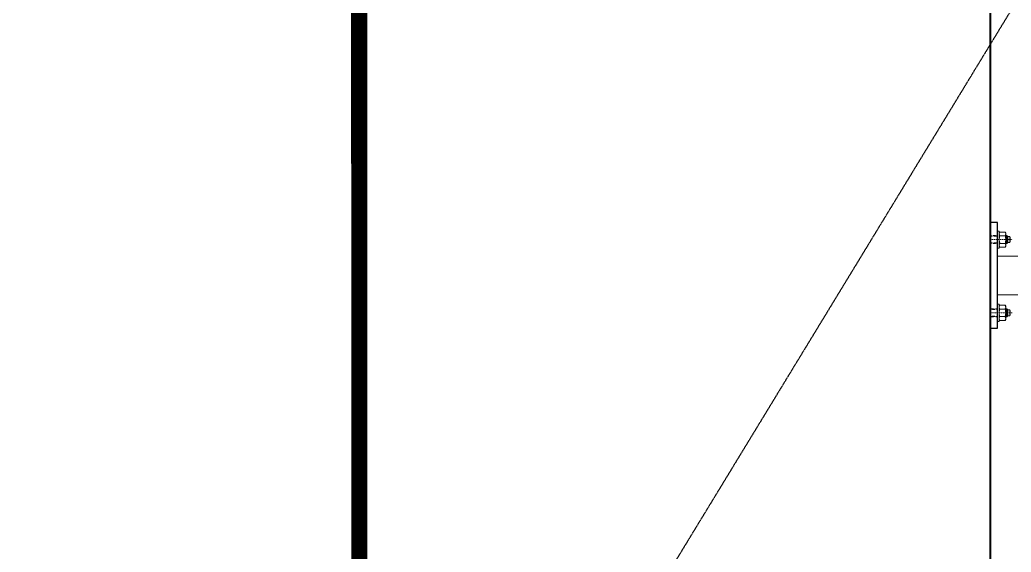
# Model space of a CAD drawing. Header units: centimetres. Extents: x -6122352 to 6876996, y -1694241 to 2592194.
# Drawn here: x 214733 to 215964, y -31740 to -31079 of the extents above; entities that cross this region are included whole.
import ezdxf
from ezdxf.xclip import XClip

# ---------------------------------------------------------------- set-up
doc = ezdxf.new("R2010")
doc.units = ezdxf.units.CM
doc.header["$MEASUREMENT"] = 0
doc.header["$XCLIPFRAME"] = 2
for name, pattern in [('AXIS2', [28.574999999999996, 19.05, -3.174999999999999, 3.174999999999999, -3.174999999999999]), ('DASHED2', [0.375, 0.25, -0.125]), ('HIDDEN', [0.375, 0.25, -0.125]), ('XR-AR-END-SETTING OUT PLAN$0$23585-XR-AR-END-GROUND FLOOR$0$XR-END-GROUND FLOOR PLAN$0$xf_6a1$0$DASHED', [0.75, 0.5, -0.25]), ('XR-Master Plan MONTE CARLO$0$XREF-ROADS LAYOUT PLAN$0$PROPOSED INTERNAL ROAD - Option 01$0$Future road$0$DASHED2', [0.375, 0.25, -0.125])]:
    doc.linetypes.add(name, pattern=pattern)
for name, color, linetype in [('00-XREF', 7, 'Continuous'), ('@MI-REF LAYER', 7, 'Continuous'), ('B_TH_4', 7, 'Continuous'), ('G-HATCH-COL-WALL', 7, 'Continuous')]:
    doc.layers.add(name, color=color, linetype=linetype)
for name, color, linetype, lineweight in [('@ Foundations', 4, 'DASHED2', 50), ('A-FLOR-XREF', 7, 'Continuous', 9), ('A-GRID2', 224, 'AXIS2', 0), ('HARDWARE', 1, 'Continuous', 15), ('XR-AR-END-SETTING OUT PLAN$0$23585-XR-AR-END-GROUND FLOOR$0$A-EQUP-KITN-PLAN', 202, 'Continuous', 9), ('XR-AR-END-SETTING OUT PLAN$0$23585-XR-AR-END-GROUND FLOOR$0$A-GLAZ-SILL', 8, 'Continuous', 5), ('XR-AR-END-SETTING OUT PLAN$0$23585-XR-AR-END-GROUND FLOOR$0$A-GLAZ-WNDO', 232, 'Continuous', 9), ('XR-AR-END-SETTING OUT PLAN$0$23585-XR-AR-END-GROUND FLOOR$0$A-WALL', 7, 'Continuous', 30), ('XR-AR-END-SETTING OUT PLAN$0$23585-XR-AR-END-GROUND FLOOR$0$S-COLS', 51, 'Continuous', 40), ('XR-AR-END-SETTING OUT PLAN$0$23585-XR-AR-END-GROUND FLOOR$0$S-COLS-PATT', 8, 'Continuous', 5)]:
    doc.layers.add(name, color=color, linetype=linetype, lineweight=lineweight)
doc.styles.get("Standard").update_dxf_attribs({"font": 'arial.ttf'})
doc.dimstyles.new('LEADER', dxfattribs={"dimtxt": 0.18, "dimasz": 0.25, "dimexe": 0.18, "dimexo": 0.0625, "dimgap": 0.09, "dimtad": 0, "dimtih": 1, "dimtoh": 1, "dimdec": 4, "dimzin": 0, "dimdsep": 46, "dimtxsty": 'Standard', "dimblk": 'DOT', "dimcen": 0.09, "dimadec": 0, "dimazin": 0, "dimtfac": 1, "dimtdec": 4, "dimtofl": 0, "dimtmove": 0, "dimatfit": 3, "dimldrblk": 'DOT', "dimfxl": 1, "dimtolj": 1, "dimtzin": 0, "dimarcsym": 0})

# ---------------------------------------------------------------- blocks, each defined once
blk = doc.blocks.new('XR-AR-END-SETTING OUT PLAN$0$23585-XR-AR-END-GROUND FLOOR$0$XR-END-GROUND FLOOR PLAN$0$A$C69996ABC')
at = {"layer": 'XR-AR-END-SETTING OUT PLAN$0$23585-XR-AR-END-GROUND FLOOR$0$A-GLAZ-SILL'}
blk.add_line((0.2499999770720933, 0.9999993968456202), (0.249999977072207, 0.0999993968456252), dxfattribs=at)
at = {"layer": 'XR-AR-END-SETTING OUT PLAN$0$23585-XR-AR-END-GROUND FLOOR$0$A-GLAZ-WNDO'}
for p, q in [((-2.292778056300904e-08, 0.9999993968456202), (-2.292778056300904e-08, 0.9499993968456231)), ((0.2499999770720933, 0.9999993968456202), (-2.292778056300904e-08, 0.9999993968456202)), ((0.1499999770722127, 0.9499993968456231), (0.1499999770722127, 0.9999993968456202)), ((0.1499999770722109, 0.999999396845622), (0.1499999770722127, 0.09999939684562342)), ((-2.292778056300904e-08, 0.9499993968456231), (0.1499999770722127, 0.9499993968456231)), ((-2.292778056300904e-08, 0.9499993968456231), (-2.292778056300904e-08, 0.1499993968456224)), ((0.1499999770722127, 0.1499993968456224), (-2.292778056300904e-08, 0.1499993968456224)), ((-2.292787470992153e-08, 0.09999939684561099), (-2.292787470992153e-08, 0.1499993968456099)), ((0.1499999770722127, 0.0999993968456252), (0.1499999770722127, 0.1499993968456224)), ((0.249999977072207, 0.0999993968456252), (-2.292778056300904e-08, 0.0999993968456252))]:
    blk.add_line(p, q, dxfattribs=at)
blk.add_lwpolyline([(-2.292779299750691e-08, 0.9499993968456231), (-2.292779299750691e-08, 0.1499993968456224), (0.04999997707220416, 0.1499993968456224), (0.04999997707220416, 0.9499993968456231)], close=True, dxfattribs=at)
blk.add_lwpolyline([(0.04999997707215442, 0.0999993968456181), (-2.292784451185526e-08, 0.0999993968456181)], dxfattribs=at)
blk = doc.blocks.new('XR-AR-END-SETTING OUT PLAN$0$23585-XR-AR-END-GROUND FLOOR$0$A$C75a8815d')
at = {"layer": 'XR-AR-END-SETTING OUT PLAN$0$23585-XR-AR-END-GROUND FLOOR$0$S-COLS', "color": 252, "lineweight": 30}
blk.add_lwpolyline([(-0.02568697929382324, 8599.999128341675), (-0.02568745613098145, 7599.999128580093), (249.974312543869, 7599.999128341675), (249.9743130207062, 8599.999128341675)], close=True, dxfattribs=at)
blk = doc.blocks.new('XR-AR-END-SETTING OUT PLAN')
at = {"layer": 'XR-AR-END-SETTING OUT PLAN$0$23585-XR-AR-END-GROUND FLOOR$0$A-EQUP-KITN-PLAN', "color": 8, "linetype": 'XR-AR-END-SETTING OUT PLAN$0$23585-XR-AR-END-GROUND FLOOR$0$XR-END-GROUND FLOOR PLAN$0$xf_6a1$0$DASHED'}
for p, q in [((3650.110123351216, 12899.99910211563), (3650.107762530446, 13849.9988026619)), ((3250.108286634088, 12899.99910211563), (3650.110123351216, 12899.99910211563))]:
    blk.add_line(p, q, dxfattribs=at)
at = {"layer": 'XR-AR-END-SETTING OUT PLAN$0$23585-XR-AR-END-GROUND FLOOR$0$A-EQUP-KITN-PLAN', "color": 8}
for p in [(3850.109238997102, 11100.00033140182), (5650.107139065862, 13149.99880218506)]:
    blk.add_line(p, (3850.107901349664, 13149.99880361557), dxfattribs=at)
at = {"layer": 'XR-AR-END-SETTING OUT PLAN$0$23585-XR-AR-END-GROUND FLOOR$0$A-WALL', "color": 8}
blk.add_lwpolyline([(3000.102068737149, 12899.99910259247), (3250.103869214654, 12899.99910211563), (3250.103198900819, 13749.9988026619), (3250.102675631642, 14849.99877595901), (3000.10211391747, 14849.99877595901)], close=True, dxfattribs=at)
at = {"color": 8, "xscale": 1000.000000000001, "yscale": 1000.000000000001, "zscale": 1000.000000000001}
blk.add_blockref('XR-AR-END-SETTING OUT PLAN$0$23585-XR-AR-END-GROUND FLOOR$0$XR-END-GROUND FLOOR PLAN$0$A$C69996ABC', (3000.101009145379, 11899.99970579147), dxfattribs=at)
at = {"layer": 'XR-AR-END-SETTING OUT PLAN$0$23585-XR-AR-END-GROUND FLOOR$0$S-COLS-PATT', "color": 8}
blk.add_blockref('XR-AR-END-SETTING OUT PLAN$0$23585-XR-AR-END-GROUND FLOOR$0$A$C75a8815d', (3000.129344239831, 5499.998310089111), dxfattribs=at)
blk = doc.blocks.new('A$Cbc1183fc')
at = {"layer": 'HARDWARE', "linetype": 'XR-Master Plan MONTE CARLO$0$XREF-ROADS LAYOUT PLAN$0$PROPOSED INTERNAL ROAD - Option 01$0$Future road$0$DASHED2', "ltscale": 0.1}
blk.add_hatch(color=251, dxfattribs=at).paths.add_polyline_path([(2.908533192181494, 4.222381891624536), (1.010416953300592, 4.222381891566329), (1.010416953417007, 14.22390712378547), (2.908533192181494, 14.22390712378547)])
at = {"layer": 'A-GRID2', "color": 251, "linetype": 'XR-Master Plan MONTE CARLO$0$XREF-ROADS LAYOUT PLAN$0$PROPOSED INTERNAL ROAD - Option 01$0$Future road$0$DASHED2', "ltscale": 0.5}
blk.add_line((-47.00038027530536, 9.223144508025143), (106.9078582695802, 9.223144508025143), dxfattribs=at)
at = {"layer": 'HARDWARE', "color": 7, "ltscale": 0.1}
for p, q in [((-44.05500552407466, 12.84869740443537), (-44.68010085099377, 12.22360207769088)), ((-44.05500552407466, 12.84869740443537), (-44.05500552407466, 5.597591611498501)), ((-44.05500552407466, 12.84869740443537), (-41.80466234614141, 12.84869740443537)), ((-40.36631799908355, 14.22390712378547), (-41.80466234614141, 12.78556277696043)), ((-41.80466234614141, 5.660726239264477), (-41.80466234614141, 12.78556277696043)), ((-41.32521423057187, 13.26501089252997), (-39.11612734466325, 13.26501089252997)), ((-40.36631799908355, 4.222381891566329), (-40.36631799908355, 14.22390712378547)), ((-39.11612734466325, 14.22390712378547), (-40.36631799908355, 14.22390712378547)), ((-39.11612734466325, 17.34938375896309), (-38.38891594466986, 18.60895084269578)), ((-39.11612734466325, 17.34938375896309), (-39.11612734466325, 1.096905256097671)), ((-31.71709949325304, 18.60895084269578), (-38.38891594466986, 18.60895084269578)), ((-31.71709949325304, 13.91604767570971), (-38.38891594466986, 13.91604767570971)), ((-30.98988809355069, 17.34938375896309), (-31.71709949325304, 18.60895084269578)), ((-30.98988809355069, 19.84976506739622), (-30.98988809355069, -1.403476052044425)), ((-28.98958304652479, 19.84976506739622), (-30.98988809355069, 19.84976506739622)), ((-28.98958304652479, 19.84976506739622), (-28.98958304652479, -1.403476052044425)), ((-44.68010085099377, 6.222686938242987), (-44.68010085099377, 12.22360207769088)), ((-44.68010085099377, 6.222686938242987), (-44.05500552407466, 5.597591611498501)), ((-44.05500552407466, 5.597591611498501), (-41.80466234614141, 5.597591611498501)), ((-40.36631799908355, 4.222381891566329), (-41.80466234614141, 5.660726239264477)), ((-41.32521423057187, 5.181278123403899), (-39.11612734466325, 5.181278123403899)), ((-39.11612734466325, 4.222381891566329), (-40.36631799908355, 4.222381891566329)), ((-39.11612734466325, 1.096905256097671), (-38.38891594466986, -0.1626618276932277)), ((-31.71709949325304, 4.530241340224165), (-38.38891594466986, 4.530241340224165)), ((-30.98988809355069, 1.096905256097671), (-31.71709949325304, -0.1626618276932277)), ((-31.71709949325304, -0.1626618276932277), (-38.38891594466986, -0.1626618276932277)), ((-28.98958304652479, -1.403476052044425), (-30.98988809355069, -1.403476052044425))]:
    blk.add_line(p, q, dxfattribs=at)
at = {"layer": 'HARDWARE', "color": 251, "linetype": 'XR-Master Plan MONTE CARLO$0$XREF-ROADS LAYOUT PLAN$0$PROPOSED INTERNAL ROAD - Option 01$0$Future road$0$DASHED2', "ltscale": 0.1}
for p, q in [((72.75557183974888, 14.22390712378547), (-28.98958304652479, 14.22390712378547)), ((-28.98958304652479, 13.26501089252997), (1.010416953475215, 13.26501089252997)), ((1.010416953475215, 14.22390712378547), (1.010416953475215, 4.222381891566329)), ((72.75557183974888, 4.222381891566329), (72.75557183974888, 14.22390712378547)), ((77.89883993775584, 12.99673248000909), (73.13906532223336, 12.99673248000909)), ((87.31861020310316, 14.69050327996956), (77.89883993775584, 14.25454929738771)), ((77.89883993775584, 11.55062444781652), (77.89883993775584, 14.2545868033194)), ((77.89883993775584, 14.16024741646834), (77.89883993775584, 4.286041599465534)), ((87.43754709063796, 14.80005748727126), (87.4771506304387, 15.10707930783974)), ((89.37730540370103, 14.86197943036677), (87.4771506304387, 15.10707930783974)), ((88.48233517084736, 13.79382903676014), (88.40547594963573, 15.45451979286736)), ((92.38743944931775, 14.92510155693162), (89.4962622950552, 14.79129365098197)), ((92.45013651053887, 12.50725783529924), (91.2960905188811, 12.14092696976149)), ((92.38743944931775, 14.92510155693162), (92.49885143950814, 15.43394165439531)), ((92.55657524225535, 14.18667644646484), (92.38743944931775, 14.92510155693162)), ((93.64979320799466, 12.87235101213446), (92.45013651053887, 12.50725783529924)), ((92.55657524225535, 14.18667644646484), (92.49885143950814, 15.43394165439531)), ((93.39265149418497, 14.97162115009269), (92.49885143950814, 15.43394165439531)), ((95.53774987155339, 15.07089879049454), (93.39265149418497, 14.97162115009269)), ((94.780859445862, 13.36900175112532), (93.64979320799466, 12.87235101213446)), ((95.58035636960994, 14.2579248114489), (94.780859445862, 13.36900175112532)), ((95.58035636960994, 14.2579248114489), (95.53774987155339, 15.07089879049454)), ((99.51018816855503, 14.2231445076759), (95.55813798075542, 14.2231445076759)), ((95.78166081814561, 4.223144507675897), (95.78166081814561, 14.2231445076759)), ((99.51018816855503, 14.2231445076759), (99.51018816855503, 4.223144507675897)), ((99.51018816855503, 14.2231445076759), (101.0104169534752, 12.72291572275572)), ((101.0104169534752, 12.72291572275572), (101.0104169534752, 5.723373293178156)), ((-28.98958304652479, 5.181278123403899), (1.010416953475215, 5.181278123403899)), ((72.75557183974888, 4.222381891566329), (-28.98958304652479, 4.222381891566329)), ((77.89883993775584, 5.449569037242327), (73.13906532223336, 5.449569037242327)), ((79.57415167271392, 11.63842533819843), (77.89883993775584, 11.55062444781652)), ((79.57415167271392, 10.41553884814493), (77.89883993775584, 10.50332723610336)), ((90.42035696917446, 3.629816524975467), (77.89883993775584, 4.286041599465534)), ((89.94517450395506, 5.982975382183213), (87.21389923489187, 6.126122211862821)), ((91.2960905188811, 12.14092696976149), (87.53484942938667, 11.94380940945121)), ((87.61943982954836, 6.104868971277028), (88.60430127097061, 6.871373362664599)), ((88.51878447993658, 5.239612018805929), (87.61943982954836, 6.104868971277028)), ((91.54596987529658, 9.904885973141063), (87.72365947323851, 10.105204021791)), ((88.63406080874847, 7.439234961464535), (88.49653483601287, 4.81505977519555)), ((89.5036446704762, 6.006116410484537), (88.51878447993658, 5.239612018805929)), ((88.60430127097061, 6.871373362664599), (89.5036446704762, 6.006116410484537)), ((92.96129321167246, 9.492273050069343), (91.54596987529658, 9.904885973141063)), ((92.76186779944692, 8.090846832608804), (92.58651480817934, 4.744911576795857)), ((94.39027488173451, 9.027764712343924), (92.96129321167246, 9.492273050069343)), ((93.52420280541992, 3.855013367603533), (94.4000251184334, 4.175437232188415)), ((95.44022499938728, 8.025586879928596), (94.39027488173451, 9.027764712343924)), ((94.4000251184334, 4.175437232188415), (95.14445989456726, 4.796581957198214)), ((99.51018816855503, 4.223144507675897), (94.48030861187726, 4.223144507675897)), ((95.14445989456726, 4.796581957198214), (95.58906519698212, 5.635622410394717)), ((95.70576424361207, 6.581304127234034), (95.44022499938728, 8.025586879928596)), ((95.58906519698212, 5.635622410394717), (95.70576424361207, 6.581304127234034)), ((101.0104169534752, 5.723373293178156), (99.51018816855503, 4.223144507675897))]:
    blk.add_line(p, q, dxfattribs=at)
at = {"layer": 'HARDWARE', "color": 7, "ltscale": 0.1}
for centre, radius, start, end in [((-34.96694084443152, 16.26250551029807), 4.149186500949668, 145.5615300131429, 214.438469986857), ((-23.61019831587328, 9.223144507792313), 15.50592840411255, 162.3830300116464, 197.6169699883536), ((-35.13907465746161, 16.26250551029807), 4.149186500949668, 325.5615300131429, 34.43846901578785), ((-46.49581712350482, 9.223144507792313), 15.50592840411255, 342.3830300116463, 17.61696900850052), ((-34.96694084443152, 2.183796006895136), 4.149186500949668, 145.5615300131429, 214.438469986857), ((-35.13907465746161, 2.183796006895136), 4.149186500949668, 325.5615300131429, 34.43846901578785)]:
    blk.add_arc(centre, radius, start, end, dxfattribs=at)
at = {"layer": 'HARDWARE', "color": 251, "linetype": 'XR-Master Plan MONTE CARLO$0$XREF-ROADS LAYOUT PLAN$0$PROPOSED INTERNAL ROAD - Option 01$0$Future road$0$DASHED2', "ltscale": 0.1}
for centre, radius, start, end in [((73.13906532136025, 13.38021596067119), 0.3834940703464925, 180, 270), ((87.3127943155705, 14.81615994236199), 0.1257860573740003, 272.6498300045417, 352.6498329959001), ((88.11186367354821, 21.01901837886544), 6.360934167473221, 263.7923700016446, 281.5072999921803), ((89.49044765718281, 14.91693781095091), 0.1257860573740003, 205.9098599996503, 272.6498300045417), ((89.5532334826421, 18.22342955146451), 5.031442169940947, 306.6492599996699, 319.7369400049474), ((73.13906532136025, 5.066073054389562), 0.3834940703464925, 90, 180), ((79.48170132358791, 11.02698209305527), 0.6183947677033078, 278.597939997401, 81.40205939544926), ((87.8244660954224, 11.04454727156553), 0.944741635601313, 107.8518299985358, 263.874750001431), ((91.0746554993093, 16.1145954534295), 12.5019065407724, 267.0000099984271, 281.2992799952244), ((103.0011480393587, 5.87665916926926), 10.47594583176023, 167.7980399877807, 186.2019600094219), ((91.50133056694176, 6.479338577250019), 2.045942006160019, 302.0330500080299, 51.96694999488927)]:
    blk.add_arc(centre, radius, start, end, dxfattribs=at)
blk = doc.blocks.new('A$Ce8294b64')
at = {"layer": 'G-HATCH-COL-WALL'}
h = blk.add_hatch(dxfattribs=at)
h.set_pattern_fill('ANSI31', color=1, angle=-180)
h.set_pattern_definition([(224.9999999999997, (514377.9856902729, 2792684.258597666), (0.08838834764831767, -0.08838834764831849), [])])
h.paths.add_polyline_path([(181.9881294774241, 205.7581931389868), (181.9881294774241, 201.7581931389868), (131.9881294774241, 201.7581931389868), (131.9881294774241, 205.7581931389868)])
h = blk.add_hatch(dxfattribs=at)
h.set_pattern_fill('ANSI31', color=1, angle=-180)
h.set_pattern_definition([(224.9999999999999, (87727.86580790632, 154293.1558632633), (0.0883883476483184, -0.08838834764831849), [])])
h.paths.add_polyline_path([(425.9516046088538, 201.7581931389868), (425.9516046093195, 205.7581931389868), (375.9516046093195, 205.7581931389868), (375.9516046093195, 201.7581931389868)])
h = blk.add_hatch(dxfattribs=at)
h.set_pattern_fill('ANSI31', color=1, angle=-135)
h.set_pattern_definition([(270, (-1611104.543122334, 2338274.30322408), (0.1249999999999993, -6.335847910278488e-16), [])])
h.paths.add_polyline_path([(-115.5359028750681, 102.3425361735281), (-112.707475749834, 99.51410904910881), (-148.0628148094402, 64.15876998979365), (-150.8912419346743, 66.98719711432932)])
h = blk.add_hatch(dxfattribs=at)
h.set_pattern_fill('ANSI31', color=1, angle=-90.00000000000001)
h.set_pattern_definition([(315, (-2792731.507303426, 514016.4557539099), (0.08838834764831846, 0.08838834764831843), [])])
h.paths.add_polyline_path([(-253.0068988991552, -179.5418068611179), (-249.0068988991552, -179.5418068611179), (-249.0068988991552, -229.5418068611179), (-253.0068988991552, -229.5418068610015)])
h = blk.add_hatch(dxfattribs=at)
h.set_pattern_fill('ANSI31', color=1, angle=-44.99999999999999)
h.set_pattern_definition([(360, (-2338322.851929822, -1611465.078030313), (7.847327871527068e-17, 0.1249999999999999), [])])
h.paths.add_polyline_path([(-150.8912419342087, -476.0708108367398), (-148.0628148094402, -473.2423837120296), (-112.707475749834, -508.5977227713447), (-115.5359028746025, -511.4261498959968)])
h = blk.add_hatch(dxfattribs=at)
h.set_pattern_fill('ANSI31', color=1, angle=2.544443745170813e-14)
h.set_pattern_definition([(44.99999999999994, (-514065.0044596778, -2793090.97261426), (-0.0883883476483182, 0.0883883476483184), [])])
h.paths.add_polyline_path([(130.9931011008448, -612.4722097327176), (130.9931011008448, -608.4722097327176), (180.9931011008448, -608.4722097327176), (180.9931011008448, -612.4722097327176)])
h = blk.add_hatch(dxfattribs=at)
h.set_pattern_fill('ANSI31', color=1, angle=-180)
h.set_pattern_definition([(224.9999999999999, (87727.86580790632, 154295.4558632633), (0.0883883476483184, -0.08838834764831849), [])])
h.paths.add_polyline_path([(425.9516046088538, -608.2418068610132), (425.9516046093195, -612.2418068610132), (375.9516046093195, -612.2418068610132), (375.9516046093195, -608.2418068610132)])
at = {"color": 1}
for p, q in [((626.0195874855272, 93.45819313905668), (602.0195874855272, 93.45819313905668)), ((790.9565762332059, 93.45819313888205), (632.0195874855272, 93.45819313905668)), ((626.0195874855272, 69.45819313894026), (632.0195874855272, 69.45819313894026)), ((585.5195874855272, 52.02976808103267), (585.5195874855272, -460.8133818031056)), ((618.5195874855272, 52.02976808103267), (618.5195874855272, -460.8133818031056)), ((790.9565762332059, 45.45819313882384), (618.7665554545238, 45.45819313876564)), ((791.0218745744205, -454.2418068608968), (618.5195874855272, -454.2418068608968)), ((625.9078791709035, -478.2418068610132), (632.0195874855272, -478.2418068610132)), ((626.0195874855272, -502.2418068610714), (602.0195874855272, -502.2418068610714)), ((791.0218745744205, -502.241806860955), (632.0195874855272, -502.2418068610714))]:
    blk.add_line(p, q, dxfattribs=at)
for points in [[(181.9881294774241, 205.7581931389868), (181.9881294774241, 201.7581931389868), (131.9881294774241, 201.7581931389868), (131.9881294774241, 205.7581931389868)], [(425.9516046093195, 205.7581931389868), (425.9516046088538, 201.7581931389868), (375.9516046093195, 201.7581931389868), (375.9516046093195, 205.7581931389868)], [(-115.5359028750681, 102.3425361735281), (-112.707475749834, 99.51410904910881), (-148.0628148094402, 64.15876998979365), (-150.8912419346743, 66.98719711432932)], [(-253.0068988991552, -179.5418068611179), (-249.0068988991552, -179.5418068611179), (-249.0068988991552, -229.5418068611179), (-253.0068988991552, -229.5418068610015)], [(-150.8912419342087, -476.0708108367398), (-148.0628148094402, -473.2423837120296), (-112.707475749834, -508.5977227713447), (-115.5359028746025, -511.4261498959968)], [(130.9931011008448, -612.4722097327176), (130.9931011008448, -608.4722097327176), (180.9931011008448, -608.4722097327176), (180.9931011008448, -612.4722097327176)], [(425.9516046093195, -612.2418068610132), (425.9516046088538, -608.2418068610132), (375.9516046093195, -608.2418068610132), (375.9516046093195, -612.2418068610132)]]:
    blk.add_lwpolyline(points, close=True, dxfattribs=at)
for centre in [(602.0195874855272, 69.45819313894026), (602.0195874855272, -478.2418068610132)]:
    blk.add_circle(centre, 24, dxfattribs=at)
at = {"layer": '00-XREF', "color": 1, "flags": 128}
for points in [[(632.0195874855272, 69.45819313894026), (632.0195874855272, 201.733335086843), (423.9516046093195, 201.7581931389868), (156.9881294774241, 201.7581931389868, 0.9999999999999999), (156.9881294774241, -608.2418068610132), (424.5661017889506, -608.2418068610132), (632.0195874855272, -608.2418068610132), (632.0195874855272, -478.241806860955)], [(626.0195874855272, 69.45819313894026), (626.0195874855272, 195.7581931392197), (420.686456619238, 195.7581931389868), (156.9881294774241, 195.7581931389868, 1), (156.9881294774241, -602.2418068610132), (421.3009537988692, -602.2418068610132), (626.0195874855272, -602.2418068610132), (626.0195874855272, -478.0449050011812)]]:
    blk.add_lwpolyline(points, format="xyb", dxfattribs=at)
at = {"layer": '00-XREF', "color": 1}
for points in [[(800.9565762332059, 3.952243700157851), (800.9565762332059, 134.9641425777227), (790.9565762332059, 134.9641425777227), (790.9565762332059, 3.952243700157851)], [(801.0218745744205, -543.7477562997956), (801.0218745744205, -412.7358574222308), (791.0218745744205, -412.7358574222308), (791.0218745744205, -543.7477562997956)]]:
    blk.add_lwpolyline(points, close=True, dxfattribs=at)
at = {"color": 1, "xscale": -1, "rotation": 180}
for p in [(819.9461592797306, 125.5012669930293), (819.9461592797306, 33.17538820783375), (820.0114576209453, -422.4563273322419), (819.9461592797306, -513.4682262098067)]:
    blk.add_blockref('A$Cbc1183fc', p, dxfattribs=at)
blk = doc.blocks.new('A$Cbed221a8')
at = {"linetype": 'HIDDEN'}
for points in [[(1628.049929336663, 12751.20762750876), (1629.948045575544, 12751.20762750882), (1629.948045575427, 12741.2061022766), (1628.049929336663, 12741.2061022766)], [(1628.115227677878, 12660.1957286312), (1630.013343916758, 12660.19572863125), (1630.013343916642, 12650.19420339903), (1628.115227677878, 12650.19420339903)]]:
    blk.add_hatch(color=1, dxfattribs=at).paths.add_polyline_path(points)
at = {"color": 1, "linetype": 'HIDDEN'}
for p, q in [((1659.948045575369, 12735.58024433299), (1659.948045575369, 12756.83348545243)), ((1659.948045575369, 12756.83348545243), (1661.948350622395, 12756.83348545243)), ((1661.948350622395, 12735.58024433299), (1661.948350622395, 12756.83348545243)), ((1661.948350622395, 12754.33310414429), (1662.675562022097, 12755.59267122808)), ((1662.675562022097, 12755.59267122808), (1669.347378473514, 12755.59267122808)), ((1670.074589873508, 12754.33310414429), (1669.347378473514, 12755.59267122808)), ((1670.074589873508, 12738.08062564142), (1670.074589873508, 12754.33310414429)), ((1529.948045575369, 12749.70663610721), (1531.448274360289, 12751.20686489271)), ((1529.948045575369, 12742.70709367763), (1529.948045575369, 12749.70663610721)), ((1531.448274360289, 12741.20686489271), (1529.948045575369, 12742.70709367763)), ((1531.448274360289, 12741.20686489271), (1531.448274360289, 12751.20686489271)), ((1531.448274360289, 12751.20686489271), (1536.478153916967, 12751.20686489271)), ((1531.448274360289, 12741.20686489271), (1535.400324548089, 12741.20686489271)), ((1535.176801710699, 12751.20686489271), (1535.176801710699, 12741.20686489271)), ((1535.369397331862, 12749.79438698999), (1535.252698285232, 12748.84870527315)), ((1535.252698285232, 12748.84870527315), (1535.518237529457, 12747.40442252046)), ((1535.814002634277, 12750.63342744319), (1535.369397331862, 12749.79438698999)), ((1535.378106159234, 12741.17208458894), (1536.177603082982, 12742.06100764926)), ((1535.378106159234, 12741.17208458894), (1535.420712657291, 12740.35911060989)), ((1535.518237529457, 12747.40442252046), (1536.56818764711, 12746.40224468804)), ((1536.558437410411, 12751.2545721682), (1535.814002634277, 12750.63342744319)), ((1536.177603082982, 12742.06100764926), (1537.30866932085, 12742.55765838825)), ((1537.434259723424, 12751.57499603278), (1536.558437410411, 12751.2545721682)), ((1536.56818764711, 12746.40224468804), (1537.997169317172, 12745.93773635032)), ((1537.30866932085, 12742.55765838825), (1538.508326018306, 12742.92275156509)), ((1537.997169317172, 12745.93773635032), (1539.412492653548, 12745.52512342724)), ((1538.196594729397, 12747.33916256778), (1538.371947720665, 12750.68509782359)), ((1538.401887286589, 12741.24333295392), (1538.459611089336, 12739.99606774599)), ((1538.401887286589, 12741.24333295392), (1538.571023079527, 12740.50490784345)), ((1538.508326018306, 12742.92275156509), (1539.662372009963, 12743.28908243062)), ((1539.412492653548, 12745.52512342724), (1543.234803055606, 12745.32480537859)), ((1539.662372009963, 12743.28908243062), (1543.423613099458, 12743.48619999093)), ((1540.53810555967, 12751.80019287541), (1553.059622591089, 12751.14396780092)), ((1541.013288024889, 12749.4470340182), (1543.744563293953, 12749.30388718852)), ((1541.454817858368, 12749.4238929899), (1542.439678048908, 12750.19039738158)), ((1542.354161257874, 12748.55863603772), (1541.454817858368, 12749.4238929899)), ((1542.324401720096, 12747.99077443892), (1542.461927692832, 12750.61494962519)), ((1543.339022699296, 12749.32514042911), (1542.354161257874, 12748.55863603772)), ((1542.439678048908, 12750.19039738158), (1543.339022699296, 12749.32514042911)), ((1542.476127357997, 12741.63618036362), (1542.552986579209, 12739.97548960752)), ((1543.639852325741, 12740.73950612042), (1553.059622591089, 12741.175460103)), ((1551.38431085613, 12745.01447055224), (1553.059622591089, 12744.92668216428)), ((1551.38431085613, 12743.79158406219), (1553.059622591089, 12743.87938495257)), ((1553.059622591089, 12741.26976198392), (1553.059622591089, 12751.14396780092)), ((1553.059622591089, 12749.98044036314), (1557.819397206611, 12749.98044036314)), ((1553.059622591089, 12743.87938495257), (1553.059622591089, 12741.17542259707)), ((1553.059622591089, 12742.43327692038), (1557.819397206611, 12742.43327692038)), ((1558.202890689096, 12751.20762750882), (1659.948045575369, 12751.20762750882)), ((1558.202890689096, 12751.20762750882), (1558.202890689096, 12741.2061022766)), ((1558.202890689096, 12741.2061022766), (1659.948045575369, 12741.2061022766)), ((1629.948045575369, 12741.2061022766), (1629.948045575369, 12751.20762750882)), ((1659.948045575369, 12750.24873127698), (1629.948045575369, 12750.24873127698)), ((1659.948045575369, 12742.16499850785), (1629.948045575369, 12742.16499850785)), ((1662.675562022097, 12750.89976806016), (1669.347378473514, 12750.89976806016)), ((1662.675562022097, 12741.51396172468), (1669.347378473514, 12741.51396172468)), ((1670.074589873508, 12751.20762750882), (1671.324780527928, 12751.20762750882)), ((1672.283676759416, 12750.24873127698), (1670.074589873508, 12750.24873127698)), ((1672.283676759416, 12742.16499850785), (1670.074589873508, 12742.16499850785)), ((1670.074589873508, 12741.2061022766), (1671.324780527928, 12741.2061022766)), ((1671.324780527928, 12751.20762750882), (1671.324780527928, 12741.2061022766)), ((1671.324780527928, 12751.20762750882), (1672.763124874986, 12749.76928316112)), ((1671.324780527928, 12741.2061022766), (1672.763124874986, 12742.64444662342)), ((1675.013468052919, 12749.83241778889), (1672.763124874986, 12749.83241778889)), ((1672.763124874986, 12749.76928316112), (1672.763124874986, 12742.64444662342)), ((1675.013468052919, 12742.58131199595), (1672.763124874986, 12742.58131199595)), ((1675.013468052919, 12742.58131199595), (1675.013468052919, 12749.83241778889)), ((1675.638563379838, 12749.20732246214), (1675.013468052919, 12749.83241778889)), ((1675.013468052919, 12742.58131199595), (1675.638563379838, 12743.20640732269)), ((1675.638563379838, 12749.20732246214), (1675.638563379838, 12743.20640732269)), ((1535.420712657291, 12740.35911060989), (1537.565811034659, 12740.45838825029)), ((1537.565811034659, 12740.45838825029), (1538.459611089336, 12739.99606774599)), ((1538.571023079527, 12740.50490784345), (1538.459611089336, 12739.99606774599)), ((1538.571023079527, 12740.50490784345), (1541.462200233789, 12740.6387157494)), ((1541.581157125143, 12740.56802997002), (1543.481311898406, 12740.32293009254)), ((1543.520915438206, 12740.62995191311), (1543.481311898406, 12740.32293009254)), ((1659.948045575369, 12735.58024433299), (1661.948350622395, 12735.58024433299)), ((1661.948350622395, 12738.08062564142), (1662.675562022097, 12736.82105855769)), ((1662.675562022097, 12736.82105855769), (1669.347378473514, 12736.82105855769)), ((1670.074589873508, 12738.08062564142), (1669.347378473514, 12736.82105855769)), ((1678.024141145364, 12655.19496601479), (1524.115902600479, 12655.19496601479)), ((1530.013343916584, 12658.69473722964), (1531.513572701504, 12660.19496601514)), ((1530.013343916584, 12651.69519480006), (1530.013343916584, 12658.69473722964)), ((1531.513572701504, 12650.19496601514), (1531.513572701504, 12660.19496601514)), ((1531.513572701504, 12660.19496601514), (1536.543452258182, 12660.19496601514)), ((1535.242100051913, 12660.19496601514), (1535.242100051913, 12650.19496601514)), ((1535.434695673077, 12658.78248811243), (1535.317996626447, 12657.83680639559)), ((1535.317996626447, 12657.83680639559), (1535.583535870672, 12656.39252364289)), ((1535.879300975492, 12659.62152856562), (1535.434695673077, 12658.78248811243)), ((1535.583535870672, 12656.39252364289), (1536.633485988325, 12655.39034581048)), ((1536.623735751626, 12660.24267329063), (1535.879300975492, 12659.62152856562)), ((1537.499558064639, 12660.56309715522), (1536.623735751626, 12660.24267329063)), ((1536.633485988325, 12655.39034581048), (1538.062467658387, 12654.92583747275)), ((1538.062467658387, 12654.92583747275), (1539.477790994762, 12654.51322454968)), ((1538.261893070612, 12656.32726369021), (1538.43724606188, 12659.67319894602)), ((1540.603403900885, 12660.78829399784), (1553.124920932303, 12660.13206892335)), ((1541.078586366104, 12658.43513514064), (1543.809861635167, 12658.29198831096)), ((1541.520116199583, 12658.41199411234), (1542.504976390122, 12659.17849850401)), ((1542.419459599088, 12657.54673716016), (1541.520116199583, 12658.41199411234)), ((1542.389700061311, 12656.97887556136), (1542.527226034046, 12659.60305074762)), ((1543.404321040511, 12658.31324155154), (1542.419459599088, 12657.54673716016)), ((1542.504976390122, 12659.17849850401), (1543.404321040511, 12658.31324155154)), ((1553.124920932303, 12650.25786310635), (1553.124920932303, 12660.13206892335)), ((1553.124920932303, 12658.96854148558), (1557.884695547826, 12658.96854148558)), ((1558.26818903031, 12660.19572863125), (1660.013343916584, 12660.19572863125)), ((1558.26818903031, 12660.19572863125), (1558.26818903031, 12650.19420339903)), ((1630.013343916584, 12650.19420339903), (1630.013343916584, 12660.19572863125)), ((1660.013343916584, 12659.23683239942), (1630.013343916584, 12659.23683239942)), ((1660.013343916584, 12644.56834545542), (1660.013343916584, 12665.82158657486)), ((1660.013343916584, 12665.82158657486), (1662.01364896361, 12665.82158657486)), ((1662.01364896361, 12644.56834545542), (1662.01364896361, 12665.82158657486)), ((1662.01364896361, 12663.32120526672), (1662.740860363312, 12664.58077235051)), ((1662.740860363312, 12664.58077235051), (1669.412676814729, 12664.58077235051)), ((1662.740860363312, 12659.8878691826), (1669.412676814729, 12659.8878691826)), ((1670.139888214722, 12663.32120526672), (1669.412676814729, 12664.58077235051)), ((1670.139888214722, 12647.06872676386), (1670.139888214722, 12663.32120526672)), ((1670.139888214722, 12660.19572863125), (1671.390078869143, 12660.19572863125)), ((1672.348975100631, 12659.23683239942), (1670.139888214722, 12659.23683239942)), ((1671.390078869143, 12660.19572863125), (1671.390078869143, 12650.19420339903)), ((1671.390078869143, 12660.19572863125), (1672.8284232162, 12658.75738428356)), ((1675.078766394134, 12658.82051891132), (1672.8284232162, 12658.82051891132)), ((1672.8284232162, 12658.75738428356), (1672.8284232162, 12651.63254774586)), ((1675.078766394134, 12651.56941311838), (1675.078766394134, 12658.82051891132)), ((1675.703861721053, 12658.19542358458), (1675.078766394134, 12658.82051891132)), ((1675.703861721053, 12658.19542358458), (1675.703861721053, 12652.19450844513)), ((1531.513572701504, 12650.19496601514), (1530.013343916584, 12651.69519480006)), ((1531.513572701504, 12650.19496601514), (1535.465622889304, 12650.19496601514)), ((1535.443404500449, 12650.16018571137), (1536.242901424197, 12651.04910877169)), ((1535.443404500449, 12650.16018571137), (1535.486010998506, 12649.34721173233)), ((1535.486010998506, 12649.34721173233), (1537.631109375874, 12649.44648937273)), ((1536.242901424197, 12651.04910877169), (1537.373967662064, 12651.54575951069)), ((1537.373967662064, 12651.54575951069), (1538.57362435952, 12651.91085268752)), ((1537.631109375874, 12649.44648937273), (1538.524909430551, 12648.98416886842)), ((1538.467185627804, 12650.23143407636), (1538.524909430551, 12648.98416886842)), ((1538.467185627804, 12650.23143407636), (1538.636321420741, 12649.49300896589)), ((1538.636321420741, 12649.49300896589), (1538.524909430551, 12648.98416886842)), ((1538.57362435952, 12651.91085268752), (1539.727670351178, 12652.27718355306)), ((1538.636321420741, 12649.49300896589), (1541.527498575004, 12649.62681687184)), ((1539.477790994762, 12654.51322454968), (1543.300101396821, 12654.31290650103)), ((1539.727670351178, 12652.27718355306), (1543.488911440672, 12652.47430111337)), ((1541.646455466358, 12649.55613109245), (1543.54661023962, 12649.31103121498)), ((1542.541425699212, 12650.62428148606), (1542.618284920423, 12648.96359072995)), ((1543.586213779421, 12649.61805303555), (1543.54661023962, 12649.31103121498)), ((1543.705150666956, 12649.72760724285), (1553.124920932303, 12650.16356122543)), ((1551.449609197345, 12654.00257167467), (1553.124920932303, 12653.91478328672)), ((1551.449609197345, 12652.77968518462), (1553.124920932303, 12652.867486075)), ((1553.124920932303, 12652.867486075), (1553.124920932303, 12650.1635237195)), ((1553.124920932303, 12651.42137804281), (1557.884695547826, 12651.42137804281)), ((1558.26818903031, 12650.19420339903), (1660.013343916584, 12650.19420339903)), ((1660.013343916584, 12651.15309963029), (1630.013343916584, 12651.15309963029)), ((1660.013343916584, 12644.56834545542), (1662.01364896361, 12644.56834545542)), ((1662.01364896361, 12647.06872676386), (1662.740860363312, 12645.80915968012)), ((1662.740860363312, 12650.50206284711), (1669.412676814729, 12650.50206284711)), ((1662.740860363312, 12645.80915968012), (1669.412676814729, 12645.80915968012)), ((1670.139888214722, 12647.06872676386), (1669.412676814729, 12645.80915968012)), ((1672.348975100631, 12651.15309963029), (1670.139888214722, 12651.15309963029)), ((1670.139888214722, 12650.19420339903), (1671.390078869143, 12650.19420339903)), ((1671.390078869143, 12650.19420339903), (1672.8284232162, 12651.63254774586)), ((1675.078766394134, 12651.56941311838), (1672.8284232162, 12651.56941311838)), ((1675.078766394134, 12651.56941311838), (1675.703861721053, 12652.19450844513))]:
    blk.add_line(p, q, dxfattribs=at)
at = {"color": 1, "linetype": 'HIDDEN', "ltscale": 10}
blk.add_line((1677.95884280415, 12746.20686489236), (1524.050604259264, 12746.20686489236), dxfattribs=at)
at = {"color": 1, "linetype": 'HIDDEN'}
for centre, radius, start, end in [((1666.097537186306, 12753.24621339349), 4.149186500949668, 145.5615300131491, 214.4384690157074), ((1665.925403373276, 12753.24621339349), 4.149186500949668, 325.5615300131491, 34.43846998685092), ((1539.457131961903, 12748.95067082313), 2.045942006160019, 122.0330500080216, 231.9669499948714), ((1539.883807029535, 12739.31541394696), 12.5019065407724, 87.0000099984298, 101.2992799952346), ((1541.405229046202, 12737.20657984892), 5.031442169940947, 126.64925999967, 139.7369400049275), ((1527.957314489486, 12749.55335023112), 10.47594583176023, 347.7980399877091, 6.201960009410622), ((1542.846598855296, 12734.41099102152), 6.360934167473221, 83.7923700016531, 101.5072999921595), ((1543.133996433422, 12744.38546212882), 0.944741635601313, 287.8518299984925, 83.87475000140603), ((1551.476761205256, 12744.40302730733), 0.6183947677033078, 98.59793999737376, 261.402059395389), ((1557.819397207484, 12750.363936346), 0.3834940703464925, 270, 0), ((1557.819397207484, 12742.04979343971), 0.3834940703464925, 0, 90), ((1677.454279652349, 12746.20686489259), 15.50592840411255, 162.3830300116369, 197.6169690084307), ((1666.097537186306, 12739.16750389009), 4.149186500949668, 145.5615300131491, 214.4384690157074), ((1654.568660844718, 12746.20686489259), 15.50592840411255, 342.3830300116369, 17.61696998836307), ((1665.925403373276, 12739.16750389009), 4.149186500949668, 325.5615300131491, 34.43846998685092), ((1541.468014871662, 12740.51307158943), 0.1257860573740003, 25.90985999959406, 92.64983000452604), ((1543.645668213274, 12740.61384945802), 0.1257860573740003, 92.64983000452604, 172.6498329958067), ((1539.522430303117, 12657.93877194557), 2.045942006160019, 122.0330500080216, 231.9669499948714), ((1539.94910537075, 12648.30351506939), 12.5019065407724, 87.0000099984298, 101.2992799952346), ((1528.0226128307, 12658.54145135355), 10.47594583176023, 347.7980399877091, 6.201960009410622), ((1557.884695548699, 12659.35203746843), 0.3834940703464925, 270, 0), ((1666.162835527521, 12662.23431451592), 4.149186500949668, 145.5615300131491, 214.4384690157074), ((1677.519577993564, 12655.19496601503), 15.50592840411255, 162.3830300116369, 197.6169690084307), ((1665.990701714491, 12662.23431451592), 4.149186500949668, 325.5615300131491, 34.43846998685092), ((1654.633959185932, 12655.19496601503), 15.50592840411255, 342.3830300116369, 17.61696998836307), ((1541.470527387417, 12646.19468097136), 5.031442169940947, 126.64925999967, 139.7369400049275), ((1541.533313212876, 12649.50117271187), 0.1257860573740003, 25.90985999959406, 92.64983000452604), ((1542.911897196511, 12643.39909214395), 6.360934167473221, 83.7923700016531, 101.5072999921595), ((1543.199294774637, 12653.37356325125), 0.944741635601313, 287.8518299984925, 83.87475000140603), ((1543.710966554489, 12649.60195058046), 0.1257860573740003, 92.64983000452604, 172.6498329958067), ((1551.542059546471, 12653.39112842976), 0.6183947677033078, 98.59793999737376, 261.402059395389), ((1557.884695548699, 12651.03789456215), 0.3834940703464925, 0, 90), ((1666.162835527521, 12648.15560501252), 4.149186500949668, 145.5615300131491, 214.4384690157074), ((1665.990701714491, 12648.15560501252), 4.149186500949668, 325.5615300131491, 34.43846998685092)]:
    blk.add_arc(centre, radius, start, end, dxfattribs=at)
at = {"color": 4}
blk.add_blockref('A$Ce8294b64', (699.0110317216277, 13177.89271477141), dxfattribs=at)
blk = doc.blocks.new('END UNIT')
at = {"xscale": 0.001, "yscale": 0.001, "zscale": 0.001}
blk.add_blockref('XR-AR-END-SETTING OUT PLAN', (-9.150201729830158, 0), dxfattribs=at)
at = {"layer": 'A-FLOR-XREF', "xscale": 0.001, "yscale": 0.001, "zscale": 0.001}
blk.add_blockref('A$Cbed221a8', (-7.650140567651754, 0.5098644695021228, 1.183281569644357e-08), dxfattribs=at)
blk = doc.blocks.new('TH_4')
blk.add_blockref('END UNIT', (495802.3053798428, 2769130.514097063))
blk = doc.blocks.new('A$C780da55d')
at = {"layer": 'B_TH_4', "xscale": 1.000039159572381, "yscale": 1.000039159572381, "zscale": 1.000039159572381}
blk.add_blockref('TH_4', (-495814.0704651335, -2769239.302089663), dxfattribs=at)
blk = doc.blocks.new('23585-XR-AR-MALDIVE-2$0$TH_4')
blk.add_blockref('A$C780da55d', (495794.655359471, 2769130.864096801))
at = {"layer": '@ Foundations', "linetype": 'DASHED2', "ltscale": 0.25}
blk.add_lwpolyline([(495795.2303292943, 2769142.764769025), (495797.3303292943, 2769142.764769025), (495797.3303292943, 2769145.464769024), (495795.2303292943, 2769145.464769024)], close=True, dxfattribs=at)
blk = doc.blocks.new('_Dot')
at = {"color": 0, "linetype": 'ByBlock', "lineweight": -2}
blk.add_line((-0.5, 0), (-1, 0), dxfattribs=at)
at = {"color": 0, "linetype": 'ByBlock', "const_width": 0.5}
blk.add_lwpolyline([(-0.25, 0, 1), (0.25, 0, 1)], format="xyb", close=True, dxfattribs=at)

msp = doc.modelspace()

# ---------------------------------------------------------------- hatches: boundary and pattern name
at = {"layer": '@MI-REF LAYER'}
h = msp.add_hatch(dxfattribs=at)
h.set_pattern_fill('ANSI31', color=256, scale=1999.999998458916, angle=186.7183412143764)
h.set_pattern_definition([(231.7183412143764, (-2377109729.195271, -1504175463.930205), (196.2436825049419, -154.8819453021617), [])])
h.paths.add_polyline_path([(179637.1022880252, -23679.9835093552), (215938.3234554973, -23686.44343216668), (215936.1725942852, -37960.27444342025), (209685.9270964324, -37959.16211785759), (209686.1152405526, -37658.53251515768), (185884.6818729693, -37654.29697693976), (185884.7630206459, -37954.92662808129), (179634.5174026391, -37953.81437877599)])

# ---------------------------------------------------------------- next in the draw order: block references
ref = msp.add_blockref('23585-XR-AR-MALDIVE-2$0$TH_4', (496504862.4498472, 2769024055.547623), dxfattribs=dict(at, xscale=999.9999999999998, yscale=999.9999999999998, zscale=999.9999999999998, rotation=179.9898040398786))
XClip(ref).set_block_clipping_path([(495835.395434496, 2769130.514280566), (495835.3952705087, 2769154.444298339), (495826.305498607, 2769154.4144163365), (495820.30549567053, 2769154.414378845), (495814.30549083604, 2769154.414341355), (495808.30534843216, 2769154.4144513216), (495802.3053460559, 2769154.4144138293), (495793.2152887052, 2769154.454261816), (495793.2154342416, 2769130.515507221)])

# ---------------------------------------------------------------- next in the draw order: linework, layer by layer
at = {"layer": '@MI-REF LAYER', "const_width": 5}
msp.add_lwpolyline([(215938.3234554826, -23686.44343215058), (215936.1725947571, -37960.27444370884), (209685.9270967144, -37959.16211759592), (209685.9990122535, -37658.53249444849), (185884.6818729734, -37654.29697693957), (185884.8123007433, -37954.92663685694), (179634.5174026228, -37953.81437875821), (179637.1022880744, -23679.98350931011)], close=True, dxfattribs=at)

# ---------------------------------------------------------------- next in the draw order: wipeouts: each hides what was drawn before it
at = {"color": 10}
msp.add_wipeout([(179637.10228802523, -23679.983509355203), (215938.32345549736, -23686.443432166678), (215936.17259428513, -37960.27444342025), (209685.9270964324, -37959.1621178576), (209686.11524055258, -37658.5325151577), (185884.68187296932, -37654.29697693976), (185884.76302064597, -37954.92662808127), (179634.51740263903, -37953.814378775984)], dxfattribs=at).dxf.layer = '@MI-REF LAYER'

# ---------------------------------------------------------------- next in the draw order: linework, layer by layer
at = {"layer": '@MI-REF LAYER', "color": 1, "const_width": 19.99999999999999}
msp.add_lwpolyline([(218918.873833258, -18220.35176270256), (215158.1777764299, -21789.98866349508), (215152.0055096577, -26103.58923194009), (214778.9889103074, -26106.14730479111), (215152.0055096577, -26103.58923194009), (215158.20048255, -38264.50916901117), (218912.4291466301, -42084.47938139885)], dxfattribs=at)

# ---------------------------------------------------------------- next in the draw order: leaders
at = {"layer": '@MI-REF LAYER', "linetype": 'DASHED2'}
msp.add_leader([(217359.9233249718, -28775.09913778167), (214734.8881616791, -33085.02927162233)], dimstyle='LEADER', dxfattribs=at)

doc.saveas('drawing.dxf')
